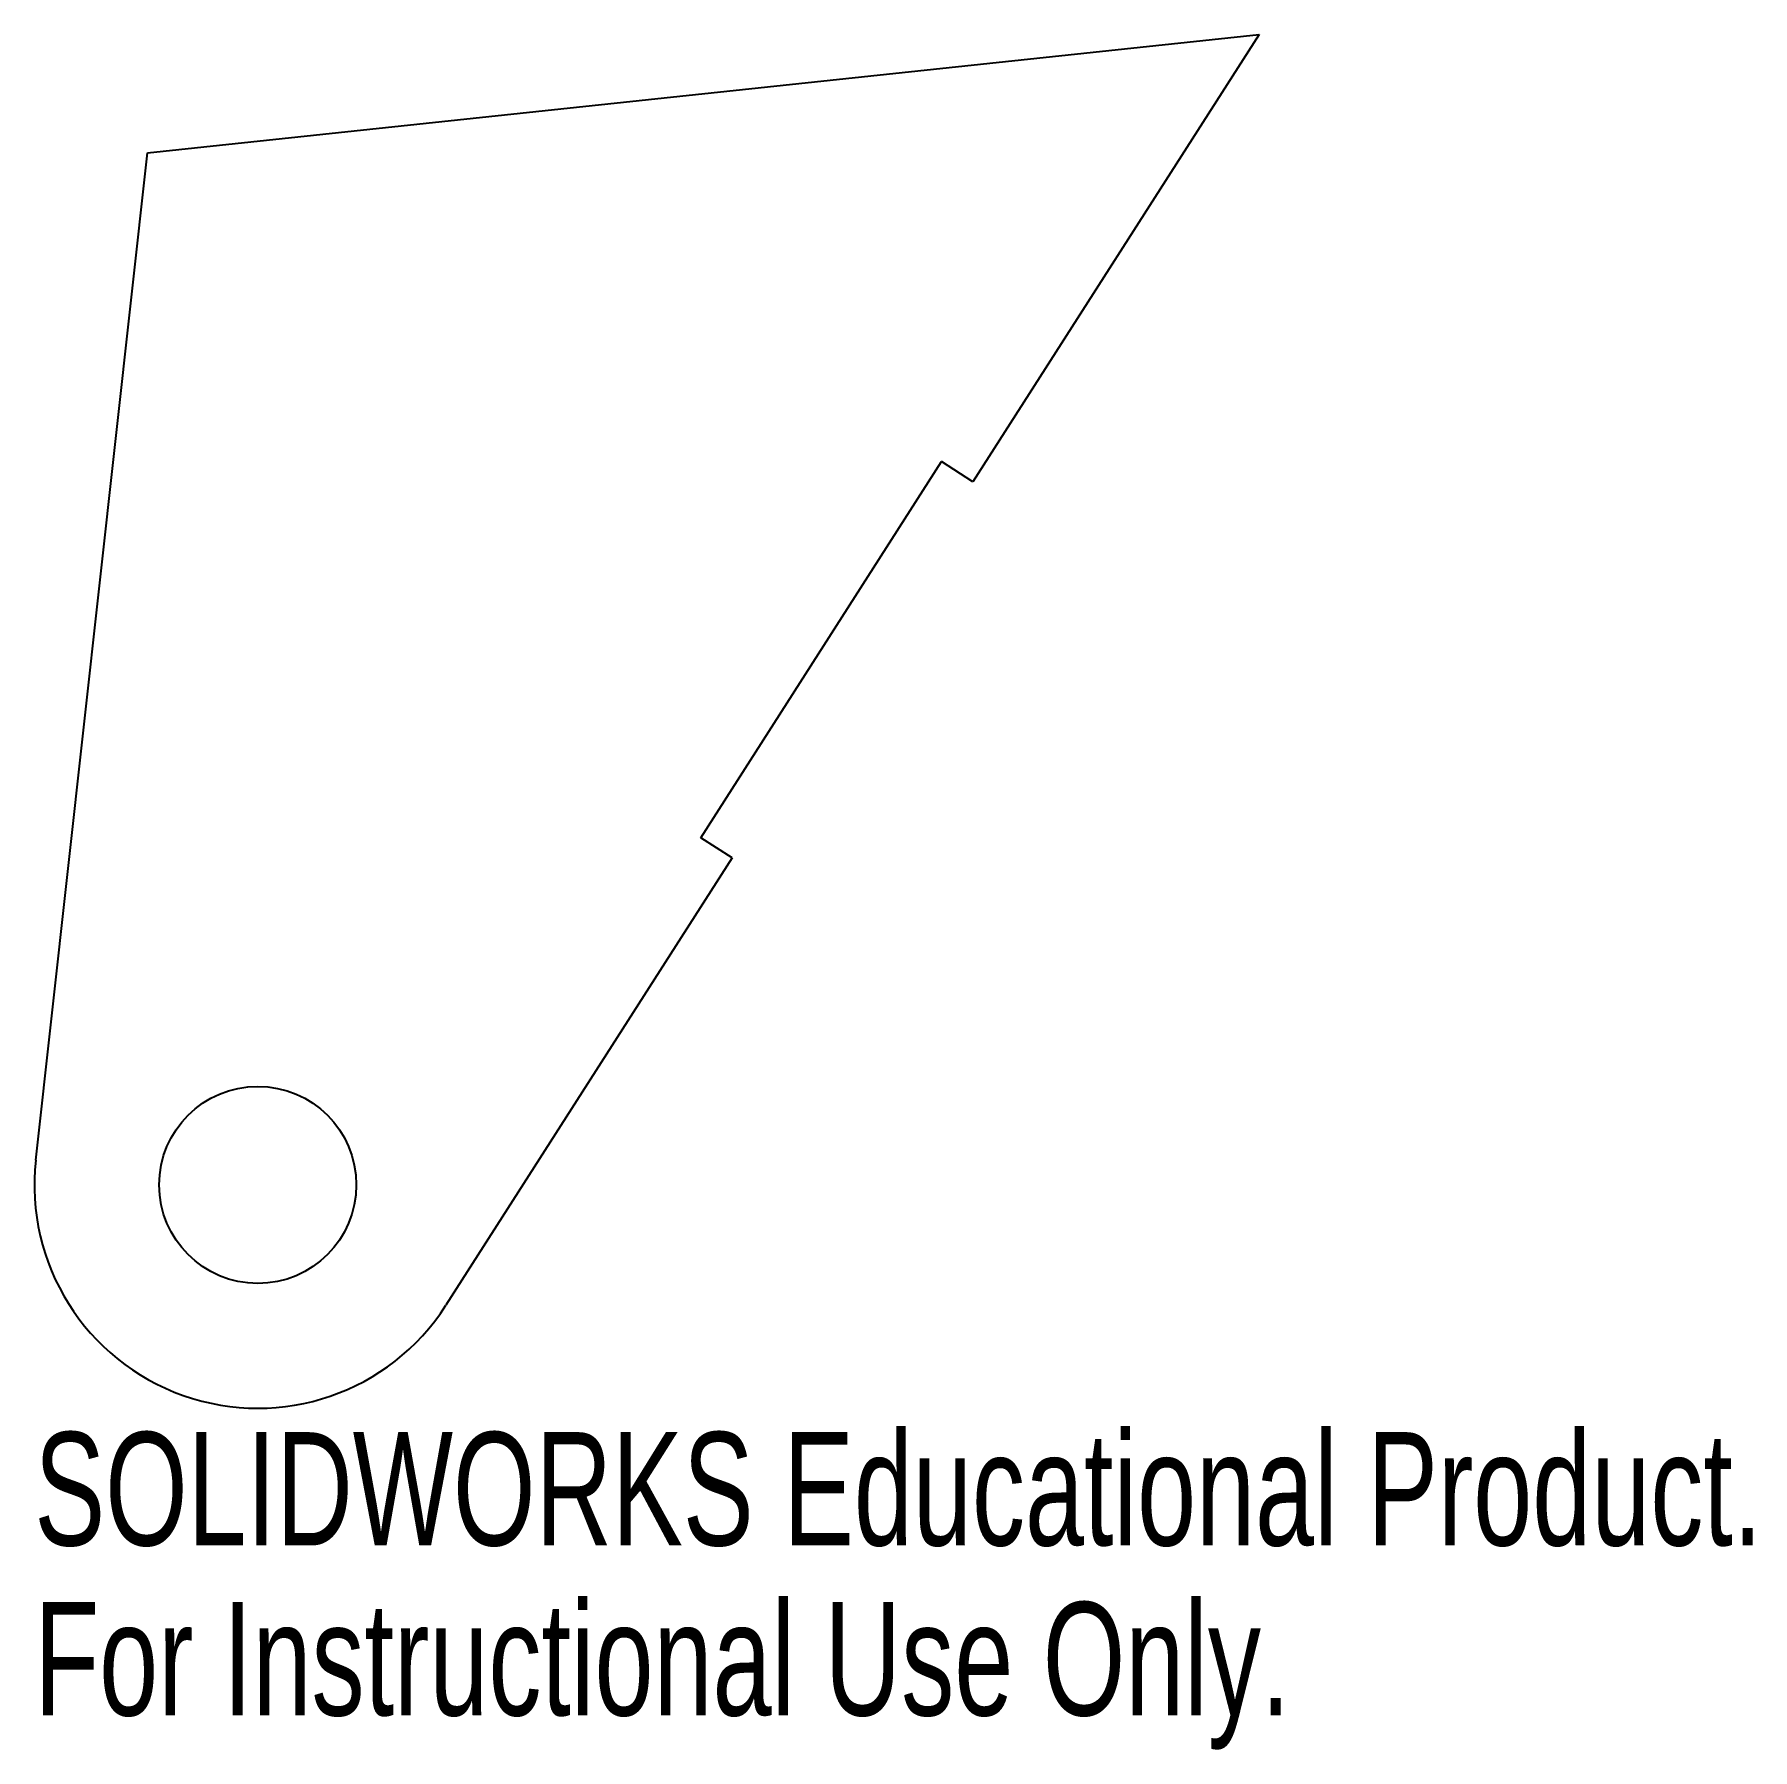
# Model space of a CAD drawing. Header units: inches. Extents: x -0.38 to 2.51, y -0.95 to 1.93.
import ezdxf

# ---------------------------------------------------------------- set-up
doc = ezdxf.new("R2010")
doc.units = ezdxf.units.IN
doc.header["$MEASUREMENT"] = 0
doc.styles.add('SLDTEXTSTYLE0', font='TXT', dxfattribs={"width": 0.7})

msp = doc.modelspace()

# ---------------------------------------------------------------- linework, layer by layer
at = {"color": 7, "linetype": 'Continuous', "lineweight": 25}
for p, q in [((-0.1849, 1.733), (1.6814, 1.9321)), ((1.6814, 1.9321), (1.2007, 1.1809)), ((-0.3727, 0.0414), (-0.1849, 1.733)), ((0.7439, 0.5828), (1.1481, 1.2146)), ((1.2007, 1.1809), (1.1481, 1.2146)), ((0.7965, 0.5491), (0.7439, 0.5828)), ((0.7965, 0.5491), (0.3159, -0.2021))]:
    msp.add_line(p, q, dxfattribs=at)
msp.add_circle((0, 0), 0.1654, dxfattribs=at)
msp.add_arc((0, 0), 0.375, 173.6654, 327.3886, dxfattribs=at)

# ---------------------------------------------------------------- texts
at = {"color": 7, "linetype": 'Continuous', "char_height": 0.1903, "attachment_point": 1, "style": 'SLDTEXTSTYLE0'}
for s, insert in [('SOLIDWORKS Educational Product.', (-0.375, -0.4151)), ('For Instructional Use Only.', (-0.375, -0.7006))]:
    msp.add_mtext(s, dxfattribs=dict(at, insert=insert))

doc.saveas('drawing.dxf')
